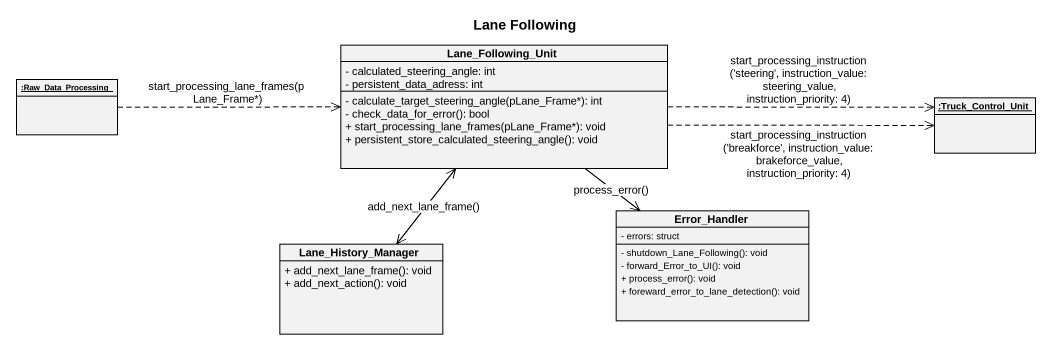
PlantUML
@startuml
title Lane Following
hide circle
hide empty members
skinparam classAttributeIconSize 0
object ":Raw_Data_Processing" as Raw_Data_Processing
class Lane_Following_Unit {
  - calculated_steering_angle: int
  - persistent_data_adress: int
  - calculate_target_steering_angle(pLane_Frame*): int
  - check_data_for_error(): bool
  + start_processing_lane_frames(pLane_Frame*): void
  + persistent_store_calculated_steering_angle(): void
}
object ":Truck_Control_Unit" as Truck_Control_Unit
class Error_Handler {
  - errors: struct
  - shutdown_Lane_Following(): void
  - forward_Error_to_UI(): void
  + process_error(): void
  + foreward_error_to_lane_detection(): void
}
class Lane_History_Manager {
  + add_next_lane_frame(): void
  + add_next_action(): void
}
Raw_Data_Processing .right.> Lane_Following_Unit : start_processing_lane_frames(pLane_Frame*)
Lane_Following_Unit .right.> Truck_Control_Unit : start_processing_instruction ('steering', instruction_value: steering_value, instruction_priority: 4)
Lane_Following_Unit .right.> Truck_Control_Unit : start_processing_instruction ('breakforce', instruction_value: brakeforce_value, instruction_priority: 4)
Lane_Following_Unit --> Error_Handler : process_error()
Lane_Following_Unit <--> Lane_History_Manager : add_next_lane_frame()
@enduml
